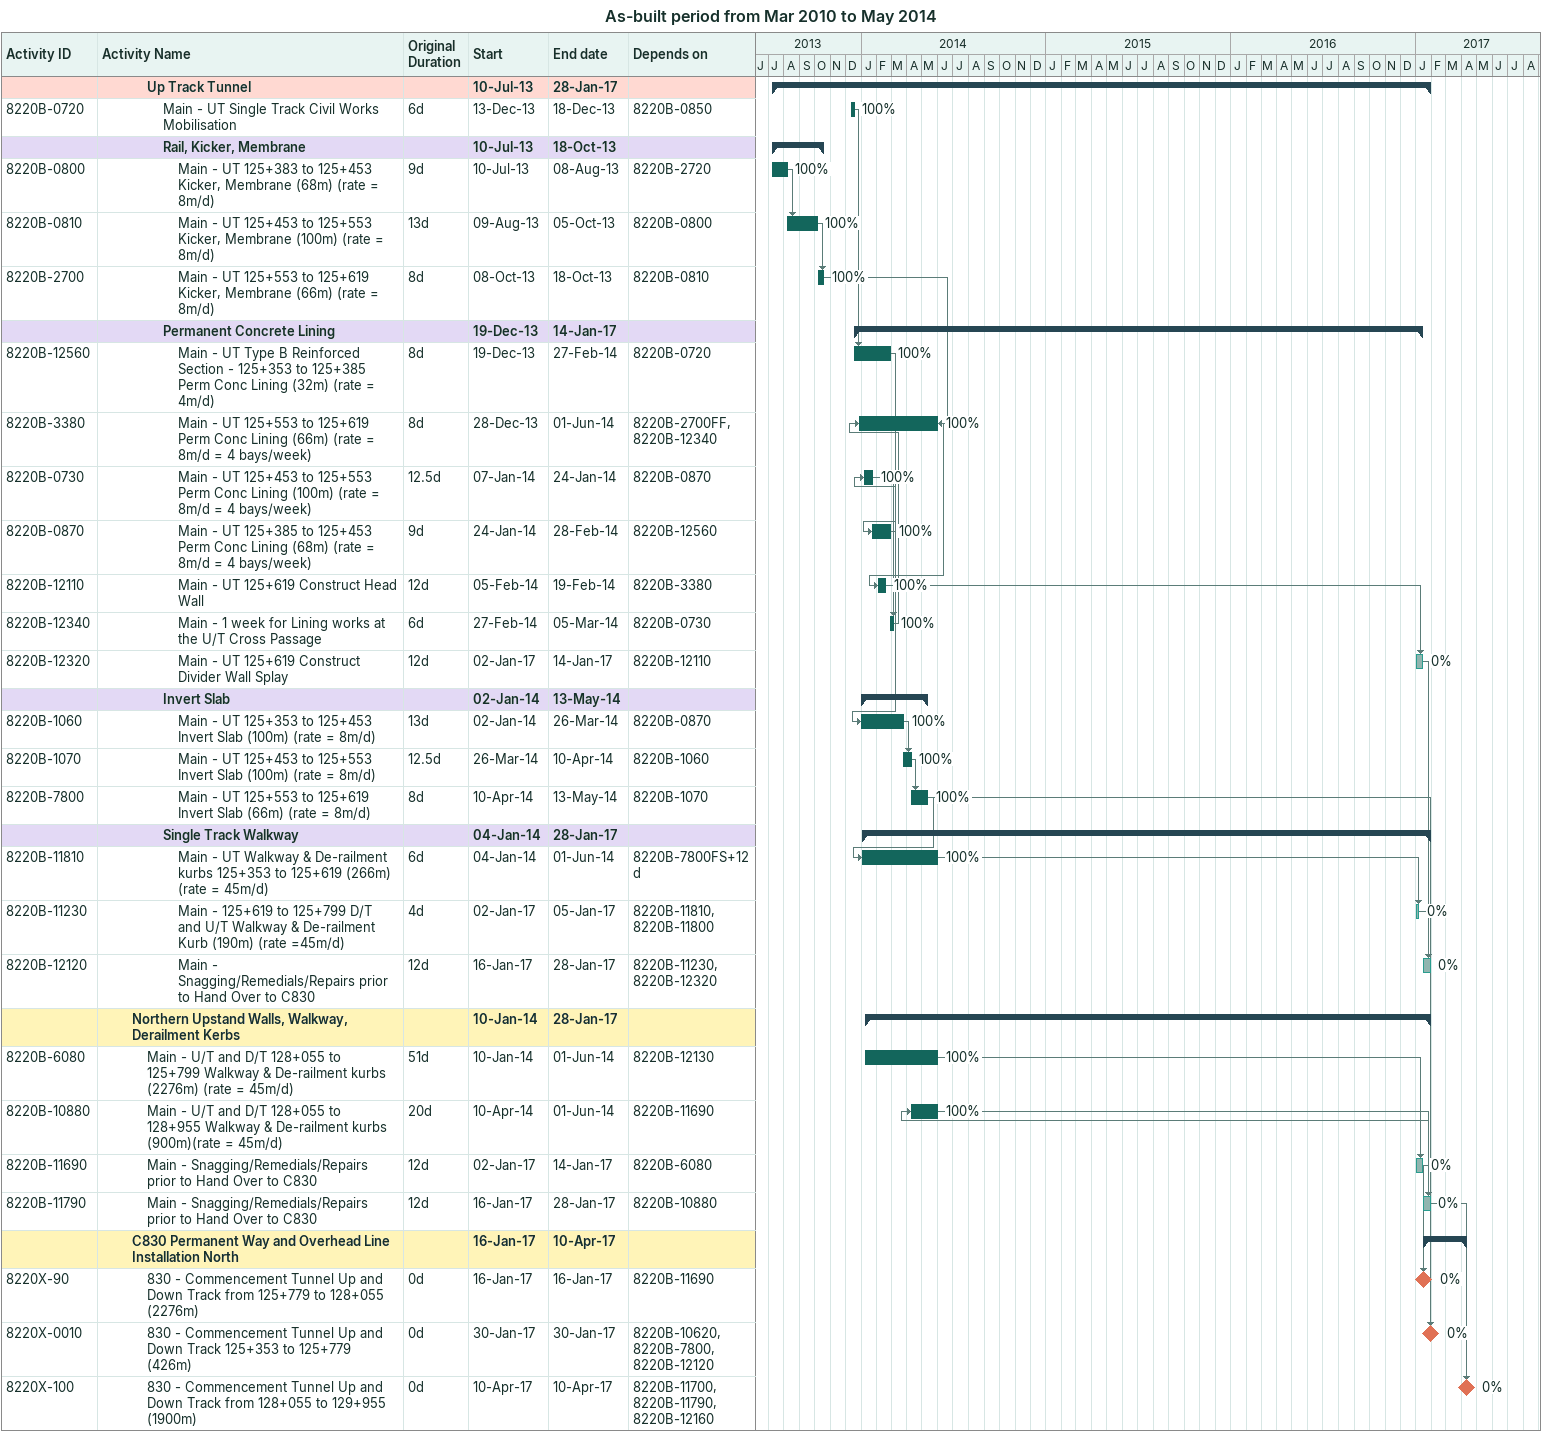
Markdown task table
As-built period from Mar 2010 to May 2014

| ID | Level | Task | Original duration | Start | Finish | Predecessors | % complete |
|---|---|---|---|---|---|---|---|
|  | 4 | **Up Track Tunnel** |  | 2013-07-10 | 2017-01-28 |  |  |
| 8220B-0720 | 5 | Main - UT Single Track Civil Works Mobilisation | 6d | 2013-12-13 | 2013-12-18 | 8220B-0850 | 100 |
|  | 5 | **Rail, Kicker, Membrane** |  | 2013-07-10 | 2013-10-18 |  |  |
| 8220B-0800 | 6 | Main - UT 125+383 to 125+453 Kicker, Membrane (68m) (rate = 8m/d) | 9d | 2013-07-10 | 2013-08-08 | 8220B-2720 | 100 |
| 8220B-0810 | 6 | Main - UT 125+453 to 125+553 Kicker, Membrane (100m) (rate = 8m/d) | 13d | 2013-08-09 | 2013-10-05 | 8220B-0800 | 100 |
| 8220B-2700 | 6 | Main - UT 125+553 to 125+619 Kicker, Membrane (66m) (rate = 8m/d) | 8d | 2013-10-08 | 2013-10-18 | 8220B-0810 | 100 |
|  | 5 | **Permanent Concrete Lining** |  | 2013-12-19 | 2017-01-14 |  |  |
| 8220B-12560 | 6 | Main - UT Type B Reinforced Section - 125+353 to 125+385 Perm Conc Lining (32m) (rate = 4m/d) | 8d | 2013-12-19 | 2014-02-27 | 8220B-0720 | 100 |
| 8220B-3380 | 6 | Main - UT 125+553 to 125+619 Perm Conc Lining (66m) (rate = 8m/d = 4 bays/week) | 8d | 2013-12-28 | 2014-06-01 | 8220B-2700FF, 8220B-12340 | 100 |
| 8220B-0730 | 6 | Main - UT 125+453 to 125+553 Perm Conc Lining (100m) (rate = 8m/d = 4 bays/week) | 12.5d | 2014-01-07 | 2014-01-24 | 8220B-0870 | 100 |
| 8220B-0870 | 6 | Main - UT 125+385 to 125+453 Perm Conc Lining (68m) (rate = 8m/d = 4 bays/week) | 9d | 2014-01-24 | 2014-02-28 | 8220B-12560 | 100 |
| 8220B-12110 | 6 | Main - UT 125+619 Construct Head Wall | 12d | 2014-02-05 | 2014-02-19 | 8220B-3380 | 100 |
| 8220B-12340 | 6 | Main - 1 week for Lining works at the U/T Cross Passage | 6d | 2014-02-27 | 2014-03-05 | 8220B-0730 | 100 |
| 8220B-12320 | 6 | Main - UT 125+619 Construct Divider Wall Splay | 12d | 2017-01-02 | 2017-01-14 | 8220B-12110 | 0 |
|  | 5 | **Invert Slab** |  | 2014-01-02 | 2014-05-13 |  |  |
| 8220B-1060 | 6 | Main - UT 125+353 to 125+453 Invert Slab (100m) (rate = 8m/d) | 13d | 2014-01-02 | 2014-03-26 | 8220B-0870 | 100 |
| 8220B-1070 | 6 | Main - UT 125+453 to 125+553 Invert Slab (100m) (rate = 8m/d) | 12.5d | 2014-03-26 | 2014-04-10 | 8220B-1060 | 100 |
| 8220B-7800 | 6 | Main - UT 125+553 to 125+619 Invert Slab (66m) (rate = 8m/d) | 8d | 2014-04-10 | 2014-05-13 | 8220B-1070 | 100 |
|  | 5 | **Single Track Walkway** |  | 2014-01-04 | 2017-01-28 |  |  |
| 8220B-11810 | 6 | Main - UT Walkway & De-railment kurbs 125+353 to 125+619 (266m) (rate = 45m/d) | 6d | 2014-01-04 | 2014-06-01 | 8220B-7800FS+12d | 100 |
| 8220B-11230 | 6 | Main - 125+619 to 125+799 D/T and U/T Walkway & De-railment Kurb (190m) (rate =45m/d) | 4d | 2017-01-02 | 2017-01-05 | 8220B-11810, 8220B-11800 | 0 |
| 8220B-12120 | 6 | Main - Snagging/Remedials/Repairs prior to Hand Over to C830 | 12d | 2017-01-16 | 2017-01-28 | 8220B-11230, 8220B-12320 | 0 |
|  | 3 | **Northern Upstand Walls, Walkway, Derailment Kerbs** |  | 2014-01-10 | 2017-01-28 |  |  |
| 8220B-6080 | 4 | Main - U/T and D/T 128+055 to 125+799 Walkway & De-railment kurbs (2276m) (rate = 45m/d) | 51d | 2014-01-10 | 2014-06-01 | 8220B-12130 | 100 |
| 8220B-10880 | 4 | Main - U/T and D/T 128+055 to 128+955 Walkway & De-railment kurbs (900m)(rate = 45m/d) | 20d | 2014-04-10 | 2014-06-01 | 8220B-11690 | 100 |
| 8220B-11690 | 4 | Main - Snagging/Remedials/Repairs prior to Hand Over to C830 | 12d | 2017-01-02 | 2017-01-14 | 8220B-6080 | 0 |
| 8220B-11790 | 4 | Main - Snagging/Remedials/Repairs prior to Hand Over to C830 | 12d | 2017-01-16 | 2017-01-28 | 8220B-10880 | 0 |
|  | 3 | **C830 Permanent Way and Overhead Line Installation North** |  | 2017-01-16 | 2017-04-10 |  |  |
| 8220X-90 | 4 | 830 - Commencement Tunnel Up and Down Track from 125+779 to 128+055 (2276m) | 0d | 2017-01-16 | 2017-01-16 | 8220B-11690 | 0 |
| 8220X-0010 | 4 | 830 - Commencement Tunnel Up and Down Track 125+353 to 125+779 (426m) | 0d | 2017-01-30 | 2017-01-30 | 8220B-10620, 8220B-7800, 8220B-12120 | 0 |
| 8220X-100 | 4 | 830 - Commencement Tunnel Up and Down Track from 128+055 to 129+955 (1900m) | 0d | 2017-04-10 | 2017-04-10 | 8220B-11700, 8220B-11790, 8220B-12160 | 0 |
